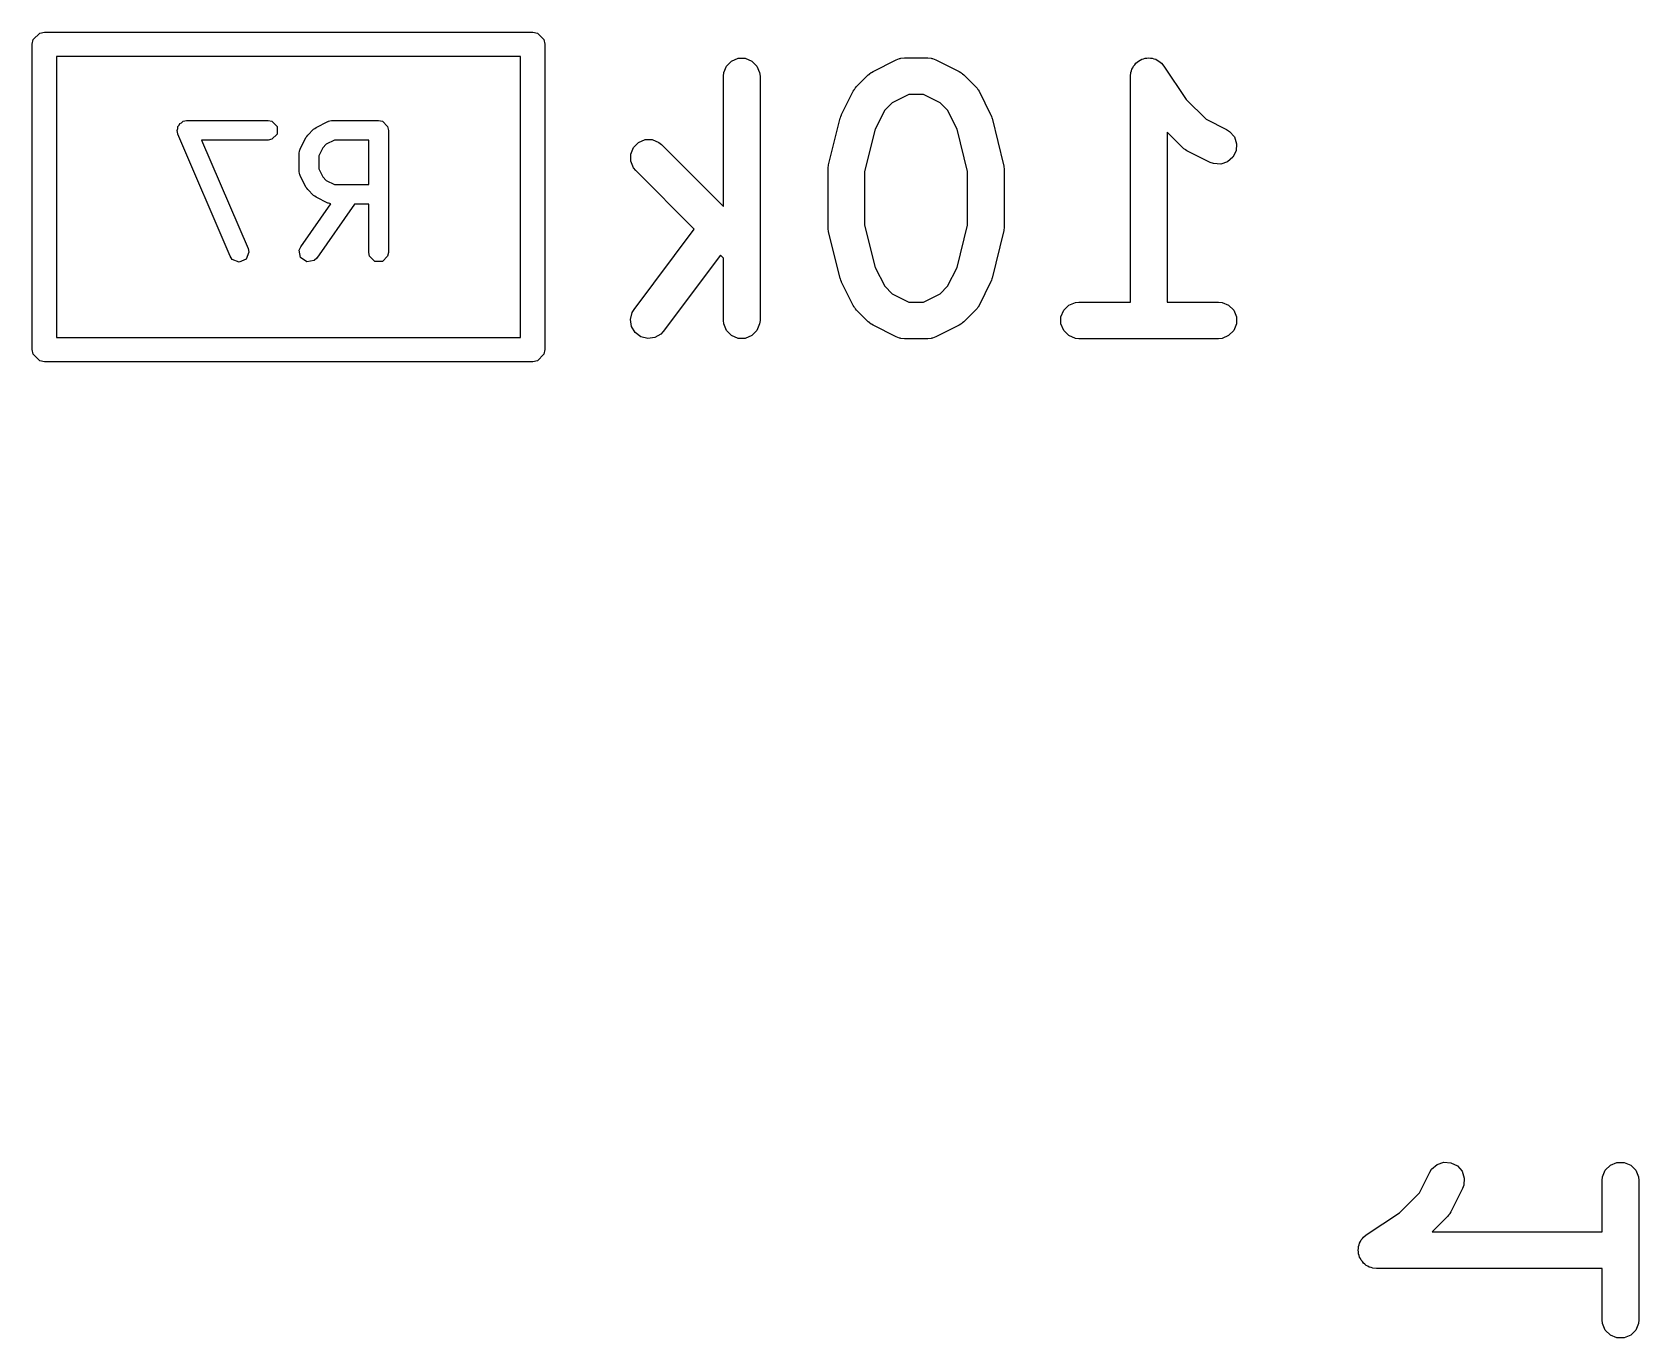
# Model space of a CAD drawing. Extents: x -0.05 to 2.94, y -0.16 to 2.16.
# Drawn here: x 0.7787 to 1.0377, y 1.318 to 1.5286 of the extents above; entities that cross this region are included whole.
import ezdxf

# ---------------------------------------------------------------- set-up
doc = ezdxf.new("R2010")
doc.units = 0
doc.header["$MEASUREMENT"] = 0
doc.layers.add('BLACK', color=7, linetype='CONTINUOUS')

msp = doc.modelspace()

# ---------------------------------------------------------------- linework, layer by layer
at = {"layer": 'BLACK', "linetype": 'CONTINUOUS'}
for p, q in [((0.77988, 1.52842), (0.78063, 1.52857)), ((0.78063, 1.52857), (0.85937, 1.52857)), ((0.85937, 1.52857), (0.86012, 1.52842)), ((0.77866, 1.52661), (0.77881, 1.52736)), ((0.77866, 1.47739), (0.77866, 1.52661)), ((0.77881, 1.52736), (0.77988, 1.52842)), ((0.86012, 1.52842), (0.86119, 1.52736)), ((0.86119, 1.52736), (0.86134, 1.52661)), ((0.86134, 1.52661), (0.86134, 1.47739)), ((0.7826, 1.52464), (0.7826, 1.47936)), ((0.8574, 1.52464), (0.7826, 1.52464)), ((0.8574, 1.47936), (0.8574, 1.52464)), ((0.89061, 1.5231), (0.89143, 1.52392)), ((0.89143, 1.52392), (0.89249, 1.52436)), ((0.89249, 1.52436), (0.89364, 1.52436)), ((0.89364, 1.52436), (0.89471, 1.52392)), ((0.89471, 1.52392), (0.89552, 1.5231)), ((0.91424, 1.52223), (0.91799, 1.5241)), ((0.91799, 1.5241), (0.91853, 1.52431)), ((0.91853, 1.52431), (0.91864, 1.52432)), ((0.91864, 1.52432), (0.91874, 1.52436)), ((0.91874, 1.52436), (0.91931, 1.52442)), ((0.91931, 1.52442), (0.92306, 1.52442)), ((0.92306, 1.52442), (0.92364, 1.52436)), ((0.92364, 1.52436), (0.92374, 1.52432)), ((0.92374, 1.52432), (0.92384, 1.52431)), ((0.92384, 1.52431), (0.92438, 1.5241)), ((0.92438, 1.5241), (0.92813, 1.52223)), ((0.95623, 1.5231), (0.95643, 1.52331)), ((0.95643, 1.52331), (0.9566, 1.52355)), ((0.9566, 1.52355), (0.95684, 1.52371)), ((0.95684, 1.52371), (0.95704, 1.52392)), ((0.95704, 1.52392), (0.95731, 1.52403)), ((0.95731, 1.52403), (0.95756, 1.52419)), ((0.95756, 1.52419), (0.95784, 1.52425)), ((0.95784, 1.52425), (0.95811, 1.52436)), ((0.95811, 1.52436), (0.9584, 1.52436)), ((0.9584, 1.52436), (0.95869, 1.52442)), ((0.95869, 1.52442), (0.95897, 1.52436)), ((0.95897, 1.52436), (0.95926, 1.52436)), ((0.95926, 1.52436), (0.95953, 1.52425)), ((0.95953, 1.52425), (0.95982, 1.52419)), ((0.95982, 1.52419), (0.96006, 1.52403)), ((0.96006, 1.52403), (0.96032, 1.52392)), ((0.96032, 1.52392), (0.96053, 1.52371)), ((0.96053, 1.52371), (0.96077, 1.52355)), ((0.96077, 1.52355), (0.96114, 1.52311)), ((0.89011, 1.52146), (0.89017, 1.52204)), ((0.89011, 1.50047), (0.89011, 1.52146)), ((0.89017, 1.52204), (0.89061, 1.5231)), ((0.89552, 1.5231), (0.89596, 1.52204)), ((0.89596, 1.52204), (0.89602, 1.52146)), ((0.89602, 1.52146), (0.89602, 1.48209)), ((0.9116, 1.5198), (0.91348, 1.52168)), ((0.91348, 1.52168), (0.9137, 1.52186)), ((0.9137, 1.52186), (0.91375, 1.52192)), ((0.91375, 1.52192), (0.91384, 1.52198)), ((0.91384, 1.52198), (0.91392, 1.52204)), ((0.91392, 1.52204), (0.914, 1.52207)), ((0.914, 1.52207), (0.91424, 1.52223)), ((0.92813, 1.52223), (0.92838, 1.52207)), ((0.92838, 1.52207), (0.92845, 1.52204)), ((0.92845, 1.52204), (0.92853, 1.52198)), ((0.92853, 1.52198), (0.92862, 1.52192)), ((0.92862, 1.52192), (0.92867, 1.52186)), ((0.92867, 1.52186), (0.9289, 1.52168)), ((0.9289, 1.52168), (0.93077, 1.5198)), ((0.95573, 1.52147), (0.95579, 1.52204)), ((0.95573, 1.52146), (0.95573, 1.52147)), ((0.95573, 1.52147), (0.95573, 1.52147)), ((0.95573, 1.52147), (0.95573, 1.52147)), ((0.95573, 1.48505), (0.95573, 1.52146)), ((0.95579, 1.52204), (0.9559, 1.52231)), ((0.9559, 1.52231), (0.95596, 1.5226)), ((0.95596, 1.5226), (0.95612, 1.52284)), ((0.95612, 1.52284), (0.95623, 1.5231)), ((0.96114, 1.52311), (0.96114, 1.5231)), ((0.96114, 1.5231), (0.96114, 1.5231)), ((0.96114, 1.5231), (0.96114, 1.5231)), ((0.96114, 1.5231), (0.96473, 1.51772)), ((0.90917, 1.51529), (0.91105, 1.51903)), ((0.91105, 1.51903), (0.9112, 1.51928)), ((0.9112, 1.51928), (0.91123, 1.51935)), ((0.91123, 1.51935), (0.9113, 1.51944)), ((0.9113, 1.51944), (0.91136, 1.51952)), ((0.91136, 1.51952), (0.91142, 1.51958)), ((0.91142, 1.51958), (0.9116, 1.5198)), ((0.92001, 1.51851), (0.91731, 1.51716)), ((0.92237, 1.51851), (0.92001, 1.51851)), ((0.92506, 1.51716), (0.92237, 1.51851)), ((0.93077, 1.5198), (0.93096, 1.51958)), ((0.93096, 1.51958), (0.93102, 1.51952)), ((0.93102, 1.51952), (0.93108, 1.51944)), ((0.93108, 1.51944), (0.93114, 1.51935)), ((0.93114, 1.51935), (0.93117, 1.51928)), ((0.93117, 1.51928), (0.93133, 1.51903)), ((0.93133, 1.51903), (0.9332, 1.51529)), ((0.91612, 1.51597), (0.9146, 1.51293)), ((0.91731, 1.51716), (0.91612, 1.51597)), ((0.92626, 1.51597), (0.92506, 1.51716)), ((0.92778, 1.51293), (0.92626, 1.51597)), ((0.96473, 1.51772), (0.96793, 1.51452)), ((0.80202, 1.51272), (0.80214, 1.51302)), ((0.80214, 1.51334), (0.80236, 1.51356)), ((0.80214, 1.51302), (0.80214, 1.51334)), ((0.80236, 1.51356), (0.80247, 1.51384)), ((0.80247, 1.51384), (0.80277, 1.51397)), ((0.80277, 1.51397), (0.80299, 1.5142)), ((0.80299, 1.5142), (0.80356, 1.51431)), ((0.80356, 1.51431), (0.80358, 1.51432)), ((0.80358, 1.51432), (0.80358, 1.51431)), ((0.80358, 1.51431), (0.8036, 1.51432)), ((0.8036, 1.51432), (0.81672, 1.51432)), ((0.81672, 1.51432), (0.81732, 1.5142)), ((0.81732, 1.5142), (0.81817, 1.51334)), ((0.81817, 1.51334), (0.81817, 1.51214)), ((0.8231, 1.51198), (0.82404, 1.51292)), ((0.82404, 1.51292), (0.82425, 1.51306)), ((0.82425, 1.51306), (0.82445, 1.51321)), ((0.82445, 1.51321), (0.82633, 1.51415)), ((0.82633, 1.51415), (0.8264, 1.51417)), ((0.8264, 1.51417), (0.82643, 1.5142)), ((0.82643, 1.5142), (0.82668, 1.51425)), ((0.82668, 1.51425), (0.82692, 1.51431)), ((0.82692, 1.51431), (0.82695, 1.5143)), ((0.82695, 1.5143), (0.82703, 1.51432)), ((0.82703, 1.51432), (0.83453, 1.51432)), ((0.83453, 1.51432), (0.83513, 1.5142)), ((0.83513, 1.5142), (0.83598, 1.51334)), ((0.83598, 1.51334), (0.8361, 1.51274)), ((0.90707, 1.50718), (0.90895, 1.51468)), ((0.90895, 1.51468), (0.90896, 1.51472)), ((0.90896, 1.51472), (0.90897, 1.51474)), ((0.90897, 1.51474), (0.90906, 1.51498)), ((0.90906, 1.51498), (0.90914, 1.51523)), ((0.90914, 1.51523), (0.90916, 1.51524)), ((0.90916, 1.51524), (0.90917, 1.51529)), ((0.9146, 1.51293), (0.91289, 1.5061)), ((0.92948, 1.5061), (0.92778, 1.51293)), ((0.9332, 1.51529), (0.93322, 1.51524)), ((0.93322, 1.51524), (0.93323, 1.51523)), ((0.93323, 1.51523), (0.93332, 1.51498)), ((0.93332, 1.51498), (0.93341, 1.51474)), ((0.93341, 1.51474), (0.93341, 1.51472)), ((0.93341, 1.51472), (0.93343, 1.51468)), ((0.93343, 1.51468), (0.9353, 1.50718)), ((0.96793, 1.51452), (0.97125, 1.51286)), ((0.80214, 1.51216), (0.80202, 1.51272)), ((0.80214, 1.51214), (0.80214, 1.51216)), ((0.80215, 1.51213), (0.80214, 1.51214)), ((0.80215, 1.51212), (0.80215, 1.51213)), ((0.81058, 1.49244), (0.80215, 1.51212)), ((0.81672, 1.51117), (0.80598, 1.51117)), ((0.80598, 1.51117), (0.81348, 1.49368)), ((0.81732, 1.51129), (0.81672, 1.51117)), ((0.81817, 1.51214), (0.81732, 1.51129)), ((0.82187, 1.5097), (0.82281, 1.51157)), ((0.82281, 1.51157), (0.82296, 1.51177)), ((0.82296, 1.51177), (0.8231, 1.51198)), ((0.82609, 1.51051), (0.82551, 1.50993)), ((0.8274, 1.51117), (0.82609, 1.51051)), ((0.83295, 1.51117), (0.8274, 1.51117)), ((0.83295, 1.50401), (0.83295, 1.51117)), ((0.8361, 1.51274), (0.8361, 1.49306)), ((0.87561, 1.50998), (0.87643, 1.5108)), ((0.87643, 1.5108), (0.87749, 1.51124)), ((0.87749, 1.51124), (0.87864, 1.51124)), ((0.87864, 1.51124), (0.87971, 1.5108)), ((0.87971, 1.5108), (0.88016, 1.51043)), ((0.88016, 1.51043), (0.89011, 1.50047)), ((0.96409, 1.51), (0.96164, 1.51246)), ((0.96164, 1.51246), (0.96164, 1.48505)), ((0.97125, 1.51286), (0.97174, 1.51255)), ((0.97174, 1.51255), (0.9725, 1.51168)), ((0.9725, 1.51168), (0.97286, 1.51058)), ((0.97286, 1.51058), (0.97278, 1.50944)), ((0.82171, 1.5091), (0.82178, 1.50935)), ((0.82172, 1.50907), (0.82171, 1.5091)), ((0.82171, 1.50899), (0.82172, 1.50907)), ((0.82171, 1.50618), (0.82171, 1.50899)), ((0.82178, 1.50935), (0.82183, 1.5096)), ((0.82183, 1.5096), (0.82185, 1.50962)), ((0.82185, 1.50962), (0.82187, 1.5097)), ((0.82551, 1.50993), (0.82486, 1.50862)), ((0.82486, 1.50862), (0.82486, 1.50655)), ((0.87517, 1.50892), (0.87561, 1.50998)), ((0.87517, 1.50776), (0.87517, 1.50892)), ((0.87561, 1.5067), (0.87517, 1.50776)), ((0.96432, 1.50982), (0.96409, 1.51)), ((0.96437, 1.50976), (0.96432, 1.50982)), ((0.96446, 1.5097), (0.96437, 1.50976)), ((0.96454, 1.50963), (0.96446, 1.5097)), ((0.96461, 1.5096), (0.96454, 1.50963)), ((0.96486, 1.50945), (0.96461, 1.5096)), ((0.96861, 1.50757), (0.96486, 1.50945)), ((0.97226, 1.5084), (0.97139, 1.50765)), ((0.97278, 1.50944), (0.97226, 1.5084)), ((0.82172, 1.5061), (0.82171, 1.50618)), ((0.82171, 1.50607), (0.82172, 1.5061)), ((0.82178, 1.50583), (0.82171, 1.50607)), ((0.82183, 1.50558), (0.82178, 1.50583)), ((0.82185, 1.50555), (0.82183, 1.50558)), ((0.82187, 1.50548), (0.82185, 1.50555)), ((0.82281, 1.5036), (0.82187, 1.50548)), ((0.82486, 1.50655), (0.82551, 1.50524)), ((0.82551, 1.50524), (0.82609, 1.50466)), ((0.87598, 1.50625), (0.87561, 1.5067)), ((0.88542, 1.49681), (0.87598, 1.50625)), ((0.90699, 1.50661), (0.90702, 1.50682)), ((0.907, 1.50657), (0.90699, 1.50661)), ((0.90699, 1.50647), (0.907, 1.50657)), ((0.90699, 1.49709), (0.90699, 1.50647)), ((0.90702, 1.50682), (0.90704, 1.50704)), ((0.90704, 1.50704), (0.90706, 1.50708)), ((0.90706, 1.50708), (0.90707, 1.50718)), ((0.91289, 1.5061), (0.91289, 1.49746)), ((0.92948, 1.49746), (0.92948, 1.5061)), ((0.9353, 1.50718), (0.93532, 1.50708)), ((0.93532, 1.50708), (0.93533, 1.50704)), ((0.93533, 1.50704), (0.93535, 1.50682)), ((0.93535, 1.50682), (0.93539, 1.50661)), ((0.93539, 1.50661), (0.93538, 1.50657)), ((0.93538, 1.50657), (0.93539, 1.50647)), ((0.93539, 1.50647), (0.93539, 1.49709)), ((0.96915, 1.50737), (0.96861, 1.50757)), ((0.9703, 1.50729), (0.96915, 1.50737)), ((0.97139, 1.50765), (0.9703, 1.50729)), ((0.82296, 1.5034), (0.82281, 1.5036)), ((0.8231, 1.50319), (0.82296, 1.5034)), ((0.82404, 1.50225), (0.8231, 1.50319)), ((0.82609, 1.50466), (0.8274, 1.50401)), ((0.8274, 1.50401), (0.83295, 1.50401)), ((0.82199, 1.49396), (0.82684, 1.50088)), ((0.82425, 1.50211), (0.82404, 1.50225)), ((0.82445, 1.50196), (0.82425, 1.50211)), ((0.82633, 1.50102), (0.82445, 1.50196)), ((0.83066, 1.50086), (0.82457, 1.49215)), ((0.8264, 1.501), (0.82633, 1.50102)), ((0.82643, 1.50098), (0.8264, 1.501)), ((0.82668, 1.50093), (0.82643, 1.50098)), ((0.82684, 1.50088), (0.82668, 1.50093)), ((0.83295, 1.50086), (0.83066, 1.50086)), ((0.83295, 1.49306), (0.83295, 1.50086)), ((0.91289, 1.49746), (0.9146, 1.49062)), ((0.92778, 1.49062), (0.92948, 1.49746)), ((0.87571, 1.48387), (0.88542, 1.49681)), ((0.907, 1.49699), (0.90699, 1.49709)), ((0.90699, 1.49695), (0.907, 1.49699)), ((0.90702, 1.49673), (0.90699, 1.49695)), ((0.90704, 1.49652), (0.90702, 1.49673)), ((0.90706, 1.49648), (0.90704, 1.49652)), ((0.90707, 1.49638), (0.90706, 1.49648)), ((0.90895, 1.48888), (0.90707, 1.49638)), ((0.9353, 1.49638), (0.93343, 1.48888)), ((0.93532, 1.49648), (0.9353, 1.49638)), ((0.93533, 1.49652), (0.93532, 1.49648)), ((0.93535, 1.49673), (0.93533, 1.49652)), ((0.93539, 1.49695), (0.93535, 1.49673)), ((0.93539, 1.49709), (0.93538, 1.49699)), ((0.93538, 1.49699), (0.93539, 1.49695)), ((0.81093, 1.49193), (0.81058, 1.49244)), ((0.81361, 1.49308), (0.81316, 1.49196)), ((0.81348, 1.49368), (0.81361, 1.49308)), ((0.82174, 1.4934), (0.82199, 1.49396)), ((0.82195, 1.49221), (0.82174, 1.4934)), ((0.82294, 1.49152), (0.82195, 1.49221)), ((0.83307, 1.49245), (0.83295, 1.49306)), ((0.83393, 1.4916), (0.83307, 1.49245)), ((0.83598, 1.49245), (0.83513, 1.4916)), ((0.8361, 1.49306), (0.83598, 1.49245)), ((0.88964, 1.4926), (0.88043, 1.48032)), ((0.89011, 1.49212), (0.88964, 1.4926)), ((0.81205, 1.49148), (0.81093, 1.49193)), ((0.81316, 1.49196), (0.81205, 1.49148)), ((0.82413, 1.49173), (0.82294, 1.49152)), ((0.82457, 1.49215), (0.82413, 1.49173)), ((0.83513, 1.4916), (0.83393, 1.4916)), ((0.89011, 1.48209), (0.89011, 1.49212)), ((0.9146, 1.49062), (0.91612, 1.48759)), ((0.92626, 1.48759), (0.92778, 1.49062)), ((0.90896, 1.48883), (0.90895, 1.48888)), ((0.90897, 1.48881), (0.90896, 1.48883)), ((0.90906, 1.48857), (0.90897, 1.48881)), ((0.90914, 1.48833), (0.90906, 1.48857)), ((0.90916, 1.48831), (0.90914, 1.48833)), ((0.90917, 1.48827), (0.90916, 1.48831)), ((0.91105, 1.48452), (0.90917, 1.48827)), ((0.91612, 1.48759), (0.91731, 1.4864)), ((0.92506, 1.4864), (0.92626, 1.48759)), ((0.9332, 1.48827), (0.93133, 1.48452)), ((0.93322, 1.48831), (0.9332, 1.48827)), ((0.93323, 1.48833), (0.93322, 1.48831)), ((0.93332, 1.48857), (0.93323, 1.48833)), ((0.93341, 1.48881), (0.93332, 1.48857)), ((0.93343, 1.48888), (0.93341, 1.48883)), ((0.93341, 1.48883), (0.93341, 1.48881)), ((0.9112, 1.48427), (0.91105, 1.48452)), ((0.91731, 1.4864), (0.92001, 1.48505)), ((0.92001, 1.48505), (0.92237, 1.48505)), ((0.92237, 1.48505), (0.92506, 1.4864)), ((0.93133, 1.48452), (0.93117, 1.48427)), ((0.94498, 1.48373), (0.94579, 1.48455)), ((0.94579, 1.48455), (0.94686, 1.48499)), ((0.94686, 1.48499), (0.94743, 1.48505)), ((0.94743, 1.48505), (0.95573, 1.48505)), ((0.96164, 1.48505), (0.96993, 1.48505)), ((0.96993, 1.48505), (0.97051, 1.48499)), ((0.97051, 1.48499), (0.97157, 1.48455)), ((0.97157, 1.48455), (0.97239, 1.48373)), ((0.87512, 1.48225), (0.87541, 1.48337)), ((0.87528, 1.48111), (0.87512, 1.48225)), ((0.87541, 1.48337), (0.87571, 1.48387)), ((0.89017, 1.48152), (0.89011, 1.48209)), ((0.89602, 1.48209), (0.89596, 1.48152)), ((0.91123, 1.4842), (0.9112, 1.48427)), ((0.9113, 1.48412), (0.91123, 1.4842)), ((0.91136, 1.48403), (0.9113, 1.48412)), ((0.91142, 1.48398), (0.91136, 1.48403)), ((0.9116, 1.48376), (0.91142, 1.48398)), ((0.91348, 1.48188), (0.9116, 1.48376)), ((0.9137, 1.48169), (0.91348, 1.48188)), ((0.9289, 1.48188), (0.92867, 1.48169)), ((0.93077, 1.48376), (0.9289, 1.48188)), ((0.93096, 1.48398), (0.93077, 1.48376)), ((0.93102, 1.48403), (0.93096, 1.48398)), ((0.93108, 1.48412), (0.93102, 1.48403)), ((0.93114, 1.4842), (0.93108, 1.48412)), ((0.93117, 1.48427), (0.93114, 1.4842)), ((0.94454, 1.48267), (0.94498, 1.48373)), ((0.94454, 1.48152), (0.94454, 1.48267)), ((0.97239, 1.48373), (0.97283, 1.48267)), ((0.97283, 1.48267), (0.97283, 1.48152)), ((0.7826, 1.47936), (0.8574, 1.47936)), ((0.87587, 1.48012), (0.87528, 1.48111)), ((0.87679, 1.47943), (0.87587, 1.48012)), ((0.87791, 1.47915), (0.87679, 1.47943)), ((0.87905, 1.47931), (0.87791, 1.47915)), ((0.88004, 1.4799), (0.87905, 1.47931)), ((0.88043, 1.48032), (0.88004, 1.4799)), ((0.89061, 1.48045), (0.89017, 1.48152)), ((0.89143, 1.47964), (0.89061, 1.48045)), ((0.89249, 1.4792), (0.89143, 1.47964)), ((0.89471, 1.47964), (0.89364, 1.4792)), ((0.89552, 1.48045), (0.89471, 1.47964)), ((0.89596, 1.48152), (0.89552, 1.48045)), ((0.91375, 1.48164), (0.9137, 1.48169)), ((0.91384, 1.48158), (0.91375, 1.48164)), ((0.91392, 1.48151), (0.91384, 1.48158)), ((0.914, 1.48148), (0.91392, 1.48151)), ((0.91424, 1.48133), (0.914, 1.48148)), ((0.91799, 1.47945), (0.91424, 1.48133)), ((0.91853, 1.47925), (0.91799, 1.47945)), ((0.91864, 1.47924), (0.91853, 1.47925)), ((0.91874, 1.4792), (0.91864, 1.47924)), ((0.92374, 1.47924), (0.92364, 1.4792)), ((0.92384, 1.47925), (0.92374, 1.47924)), ((0.92438, 1.47945), (0.92384, 1.47925)), ((0.92813, 1.48133), (0.92438, 1.47945)), ((0.92838, 1.48148), (0.92813, 1.48133)), ((0.92845, 1.48151), (0.92838, 1.48148)), ((0.92853, 1.48158), (0.92845, 1.48151)), ((0.92862, 1.48164), (0.92853, 1.48158)), ((0.92867, 1.48169), (0.92862, 1.48164)), ((0.94498, 1.48045), (0.94454, 1.48152)), ((0.94579, 1.47964), (0.94498, 1.48045)), ((0.94686, 1.4792), (0.94579, 1.47964)), ((0.97157, 1.47964), (0.97051, 1.4792)), ((0.97239, 1.48045), (0.97157, 1.47964)), ((0.97283, 1.48152), (0.97239, 1.48045)), ((0.77881, 1.47664), (0.77866, 1.47739)), ((0.77988, 1.47558), (0.77881, 1.47664)), ((0.86119, 1.47664), (0.86012, 1.47558)), ((0.86134, 1.47739), (0.86119, 1.47664)), ((0.89364, 1.4792), (0.89249, 1.4792)), ((0.91931, 1.47914), (0.91874, 1.4792)), ((0.92306, 1.47914), (0.91931, 1.47914)), ((0.92364, 1.4792), (0.92306, 1.47914)), ((0.94743, 1.47914), (0.94686, 1.4792)), ((0.96993, 1.47914), (0.94743, 1.47914)), ((0.97051, 1.4792), (0.96993, 1.47914)), ((0.78063, 1.47543), (0.77988, 1.47558)), ((0.85937, 1.47543), (0.78063, 1.47543)), ((0.86012, 1.47558), (0.85937, 1.47543)), ((1.00234, 1.34143), (1.004, 1.34475)), ((1.004, 1.34475), (1.00431, 1.34524)), ((1.00431, 1.34524), (1.00518, 1.34599)), ((1.00518, 1.34599), (1.00627, 1.34636)), ((1.00627, 1.34636), (1.00742, 1.34627)), ((1.00742, 1.34627), (1.00845, 1.34576)), ((1.00845, 1.34576), (1.00921, 1.34489)), ((1.00921, 1.34489), (1.00957, 1.3438)), ((1.03187, 1.344), (1.03231, 1.34507)), ((1.03231, 1.34507), (1.03312, 1.34588)), ((1.03312, 1.34588), (1.03419, 1.34632)), ((1.03419, 1.34632), (1.03534, 1.34632)), ((1.03534, 1.34632), (1.03641, 1.34588)), ((1.03641, 1.34588), (1.03722, 1.34507)), ((1.03722, 1.34507), (1.03766, 1.344)), ((1.00928, 1.34211), (1.00741, 1.33836)), ((1.00949, 1.34265), (1.00928, 1.34211)), ((1.00957, 1.3438), (1.00949, 1.34265)), ((1.03181, 1.34343), (1.03187, 1.344)), ((1.03181, 1.33513), (1.03181, 1.34343)), ((1.03766, 1.344), (1.03772, 1.34343)), ((1.03772, 1.34343), (1.03772, 1.32093)), ((0.99914, 1.33822), (1.00234, 1.34143)), ((0.99376, 1.33464), (0.99914, 1.33822)), ((1.00686, 1.33759), (1.0044, 1.33513)), ((1.00704, 1.33782), (1.00686, 1.33759)), ((1.0071, 1.33787), (1.00704, 1.33782)), ((1.00716, 1.33796), (1.0071, 1.33787)), ((1.00722, 1.33804), (1.00716, 1.33796)), ((1.00725, 1.33811), (1.00722, 1.33804)), ((1.00741, 1.33836), (1.00725, 1.33811)), ((0.99315, 1.33403), (0.99331, 1.33427)), ((0.99331, 1.33427), (0.99375, 1.33463)), ((0.99375, 1.33463), (0.99376, 1.33464)), ((0.99375, 1.33463), (0.99375, 1.33463)), ((0.99375, 1.33463), (0.99375, 1.33463)), ((1.0044, 1.33513), (1.03181, 1.33513)), ((0.99244, 1.33218), (0.9925, 1.33247)), ((0.9925, 1.33189), (0.99244, 1.33218)), ((0.9925, 1.33275), (0.99261, 1.33302)), ((0.9925, 1.33247), (0.9925, 1.33275)), ((0.9925, 1.3316), (0.9925, 1.33189)), ((0.99261, 1.33134), (0.9925, 1.3316)), ((0.99261, 1.33302), (0.99267, 1.33331)), ((0.99267, 1.33331), (0.99283, 1.33355)), ((0.99283, 1.33355), (0.99294, 1.33382)), ((0.99294, 1.33382), (0.99315, 1.33403)), ((0.99267, 1.33105), (0.99261, 1.33134)), ((0.99283, 1.33081), (0.99267, 1.33105)), ((0.99294, 1.33054), (0.99283, 1.33081)), ((0.99314, 1.33033), (0.99294, 1.33054)), ((0.9933, 1.33009), (0.99314, 1.33033)), ((0.99355, 1.32993), (0.9933, 1.33009)), ((0.99375, 1.32972), (0.99355, 1.32993)), ((0.99402, 1.32961), (0.99375, 1.32972)), ((0.99426, 1.32945), (0.99402, 1.32961)), ((0.99455, 1.32939), (0.99426, 1.32945)), ((0.99482, 1.32928), (0.99455, 1.32939)), ((0.99539, 1.32923), (0.99482, 1.32928)), ((1.03181, 1.32923), (0.99539, 1.32923)), ((0.99539, 1.32923), (0.99539, 1.32923)), ((0.99539, 1.32923), (0.99539, 1.32923)), ((0.99539, 1.32923), (0.99539, 1.32923)), ((1.03181, 1.32093), (1.03181, 1.32923)), ((1.03187, 1.32035), (1.03181, 1.32093)), ((1.03231, 1.31929), (1.03187, 1.32035)), ((1.03312, 1.31847), (1.03231, 1.31929)), ((1.03722, 1.31929), (1.03641, 1.31847)), ((1.03766, 1.32035), (1.03722, 1.31929)), ((1.03772, 1.32093), (1.03766, 1.32035)), ((1.03419, 1.31803), (1.03312, 1.31847)), ((1.03534, 1.31803), (1.03419, 1.31803)), ((1.03641, 1.31847), (1.03534, 1.31803))]:
    msp.add_line(p, q, dxfattribs=at)

doc.saveas('drawing.dxf')
